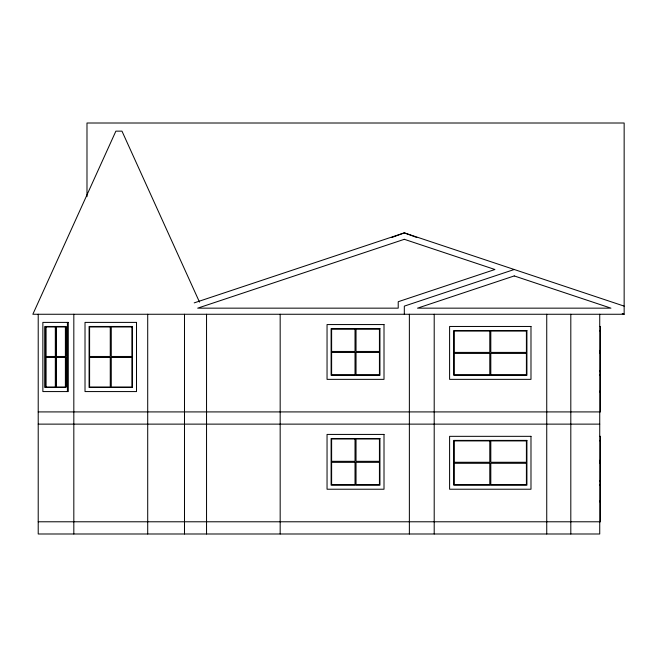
<?xml version="1.0" encoding="UTF-8"?>
<svg xmlns="http://www.w3.org/2000/svg" width="657" height="657" viewBox="0 0 657 657"><rect width="100%" height="100%" fill="white"/><g stroke="black" fill="none" stroke-linecap="round" stroke-linejoin="round"><path stroke-width="0.99" d="M391.835 237.497L404.318 232.874L624.15 306.121M194.209 302.877L404.318 232.874L416.801 237.497M514.234 269.501L404.318 306.121L404.318 314.26M86.987 196.665L86.987 123.007L624.15 123.007L624.15 314.26L32.85 314.26L115.878 131.145L121.98 131.145L199.506 302.113M599.734 326.463L600.498 326.463L600.498 411.914L38.213 411.914M599.989 330.537L600.498 330.537M599.989 331.046L600.498 331.046M599.989 350.37L600.498 350.37M599.989 351.388L600.498 351.388M599.989 352.407L600.498 352.407M599.989 353.425L600.498 353.425M599.989 370.72L600.498 370.72M599.989 371.731L600.498 371.731M599.989 374.786L600.498 374.786M599.989 375.295L600.498 375.295M599.989 391.063L600.498 391.063M599.989 392.081L600.498 392.081M599.989 411.405L600.498 411.405M38.213 424.126L599.734 424.126M599.734 436.33L600.498 436.33L600.498 521.781L38.213 521.781M599.989 440.404L600.498 440.404M599.989 440.913L600.498 440.913M599.989 460.237L600.498 460.237M599.989 461.255L600.498 461.255M599.989 462.273L600.498 462.273M599.989 463.292L600.498 463.292M599.989 480.587L600.498 480.587M599.989 481.597L600.498 481.597M599.989 484.652L600.498 484.652M599.989 485.162L600.498 485.162M599.989 500.93L600.498 500.93M599.989 501.948L600.498 501.948M599.989 521.272L600.498 521.272M622.228 313.545L624.15 314.26M599.734 314.26L599.734 533.993L38.213 533.993L38.213 314.26M570.81 314.26L570.81 533.993M546.739 314.26L546.739 533.993M434.203 314.26L434.203 533.993M409.368 314.26L409.368 533.993M280.169 314.26L280.169 533.993M206.544 314.26L206.544 533.993M184.486 314.26L184.486 533.993M147.71 314.26L147.71 533.993M73.822 314.26L73.822 533.993M67.408 322.398L67.408 391.572M65.585 326.972L65.585 356.472M65.585 357.49L65.585 386.998M65.388 326.463L65.388 387.499M56.272 326.972L56.272 356.472M56.272 357.49L56.272 386.998M55.829 326.972L55.829 356.472M55.829 357.49L55.829 386.998M55.328 326.972L55.328 356.472M55.328 357.49L55.328 386.998M46.015 326.972L46.015 356.472M46.015 357.49L46.015 386.998M45.317 326.463L45.317 387.499M404.318 239.312L197.691 308.158L398.216 308.158L398.216 301.719L494.926 269.501L404.318 239.312M514.234 275.932L417.524 308.158L610.944 308.158L514.234 275.932M68.287 322.398L42.861 322.398L42.861 391.572L68.287 391.572L68.287 322.398M136.516 322.398L85.016 322.398L85.016 391.572L136.516 391.572L136.516 322.398M384.008 324.558L327.046 324.558L327.046 379.36L384.008 379.36L384.008 324.558M65.831 326.463L44.873 326.463L44.873 387.499L65.831 387.499L65.831 326.463M132.443 326.463L89.089 326.463L89.089 387.499L132.443 387.499L132.443 326.463M530.987 326.463L449.602 326.463L449.602 379.36L530.987 379.36L530.987 326.463M66.02 326.972L45.571 326.972L45.571 356.472L66.02 356.472L66.02 326.972M110.261 326.972L89.59 326.972L89.59 356.472L110.261 356.472L110.261 326.972M131.942 326.972L111.271 326.972L111.271 356.472L131.942 356.472L131.942 326.972M379.943 328.623L331.112 328.623L331.112 375.295L379.943 375.295L379.943 328.623M355.018 329.132L331.621 329.132L331.621 351.454L355.018 351.454L355.018 329.132M379.434 329.132L356.037 329.132L356.037 351.454L379.434 351.454L379.434 329.132M526.914 330.537L453.675 330.537L453.675 375.295L526.914 375.295L526.914 330.537M489.785 331.046L454.184 331.046L454.184 352.407L489.785 352.407L489.785 331.046M526.405 331.046L490.804 331.046L490.804 352.407L526.405 352.407L526.405 331.046M355.018 352.472L331.621 352.472L331.621 374.786L355.018 374.786L355.018 352.472M379.434 352.472L356.037 352.472L356.037 374.786L379.434 374.786L379.434 352.472M489.785 353.425L454.184 353.425L454.184 374.786L489.785 374.786L489.785 353.425M526.405 353.425L490.804 353.425L490.804 374.786L526.405 374.786L526.405 353.425M66.02 357.49L45.571 357.49L45.571 386.998L66.02 386.998L66.02 357.49M110.261 357.49L89.59 357.49L89.59 386.998L110.261 386.998L110.261 357.49M131.942 357.49L111.271 357.49L111.271 386.998L131.942 386.998L131.942 357.49M384.008 434.425L327.046 434.425L327.046 489.227L384.008 489.227L384.008 434.425M530.987 436.33L449.602 436.33L449.602 489.227L530.987 489.227L530.987 436.33M379.943 438.49L331.112 438.49L331.112 485.162L379.943 485.162L379.943 438.49M355.018 438.999L331.621 438.999L331.621 461.321L355.018 461.321L355.018 438.999M379.434 438.999L356.037 438.999L356.037 461.321L379.434 461.321L379.434 438.999M526.914 440.404L453.675 440.404L453.675 485.162L526.914 485.162L526.914 440.404M489.785 440.913L454.184 440.913L454.184 462.273L489.785 462.273L489.785 440.913M526.405 440.913L490.804 440.913L490.804 462.273L526.405 462.273L526.405 440.913M355.018 462.339L331.621 462.339L331.621 484.652L355.018 484.652L355.018 462.339M379.434 462.339L356.037 462.339L356.037 484.652L379.434 484.652L379.434 462.339M489.785 463.292L454.184 463.292L454.184 484.652L489.785 484.652L489.785 463.292M526.405 463.292L490.804 463.292L490.804 484.652L526.405 484.652L526.405 463.292"/></g></svg>
